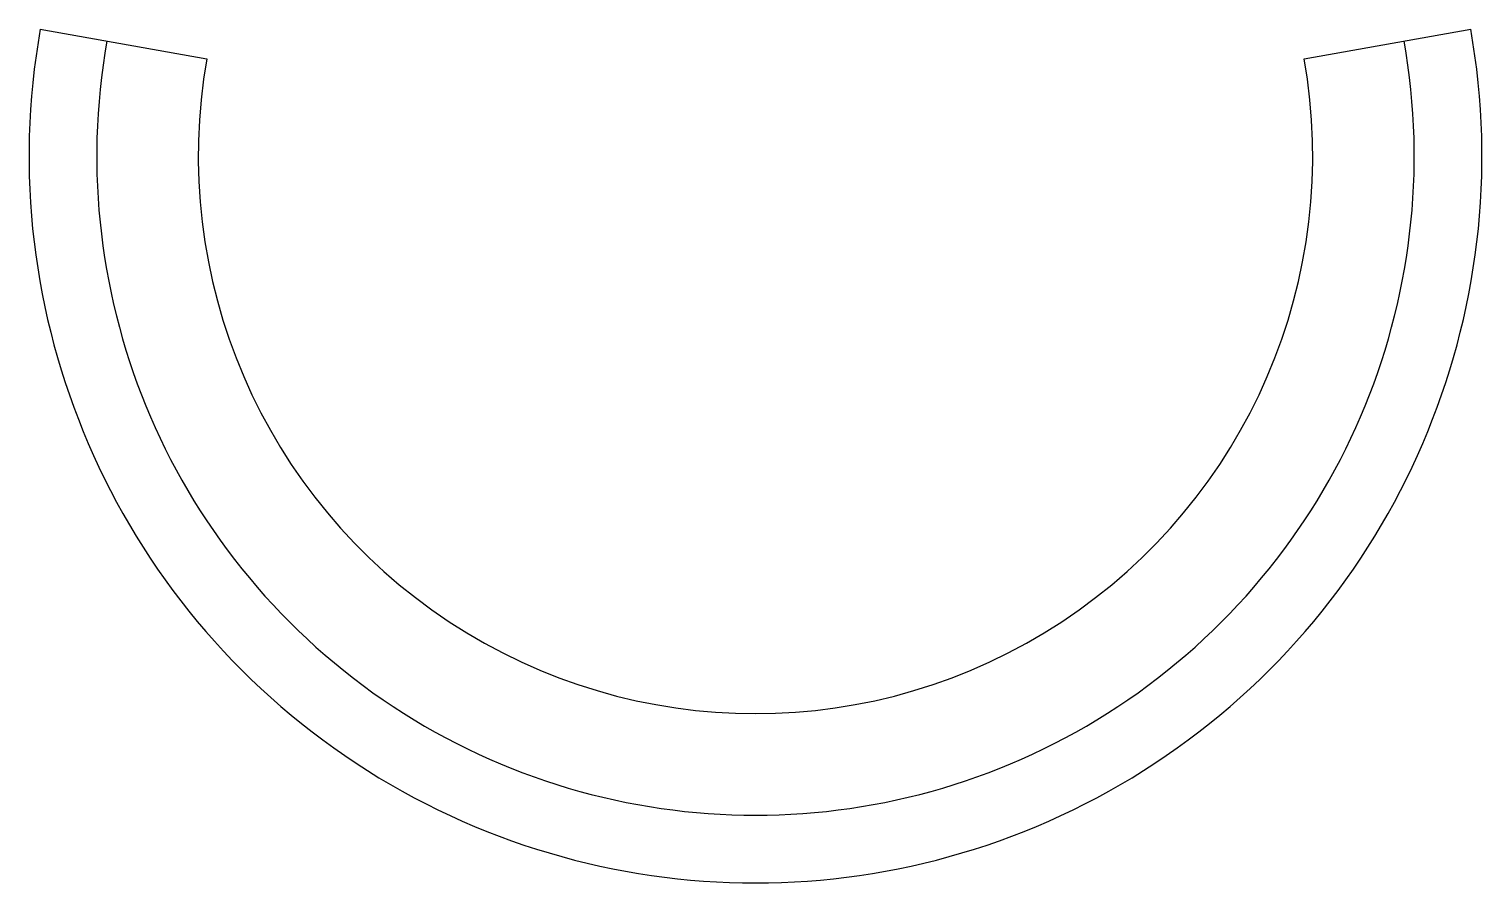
# Model space of a CAD drawing. Extents: x 603.58 to 604.009, y 162.086 to 162.338.
import ezdxf

# ---------------------------------------------------------------- set-up
doc = ezdxf.new("R2010")
doc.units = 0
doc.header["$LTSCALE"] = 0.3
doc.header["$MEASUREMENT"] = 0
doc.layers.get('0').update_dxf_attribs({"linetype": 'CONTINUOUS'})

msp = doc.modelspace()

# ---------------------------------------------------------------- linework, layer by layer
for p, q in [((603.5830025885709, 162.3379152601771), (603.632231929527, 162.3291704337617)), ((603.9563260853413, 162.3291704337617), (604.0055554262972, 162.3379152601771))]:
    msp.add_line(p, q)
for radius in [0.2145838383778976, 0.1945838383778976, 0.1645838383778976]:
    msp.add_arc((603.7942790074342, 162.3003852918136), radius, 169.9273632469838, 10.07263675301886)

doc.saveas('drawing.dxf')
